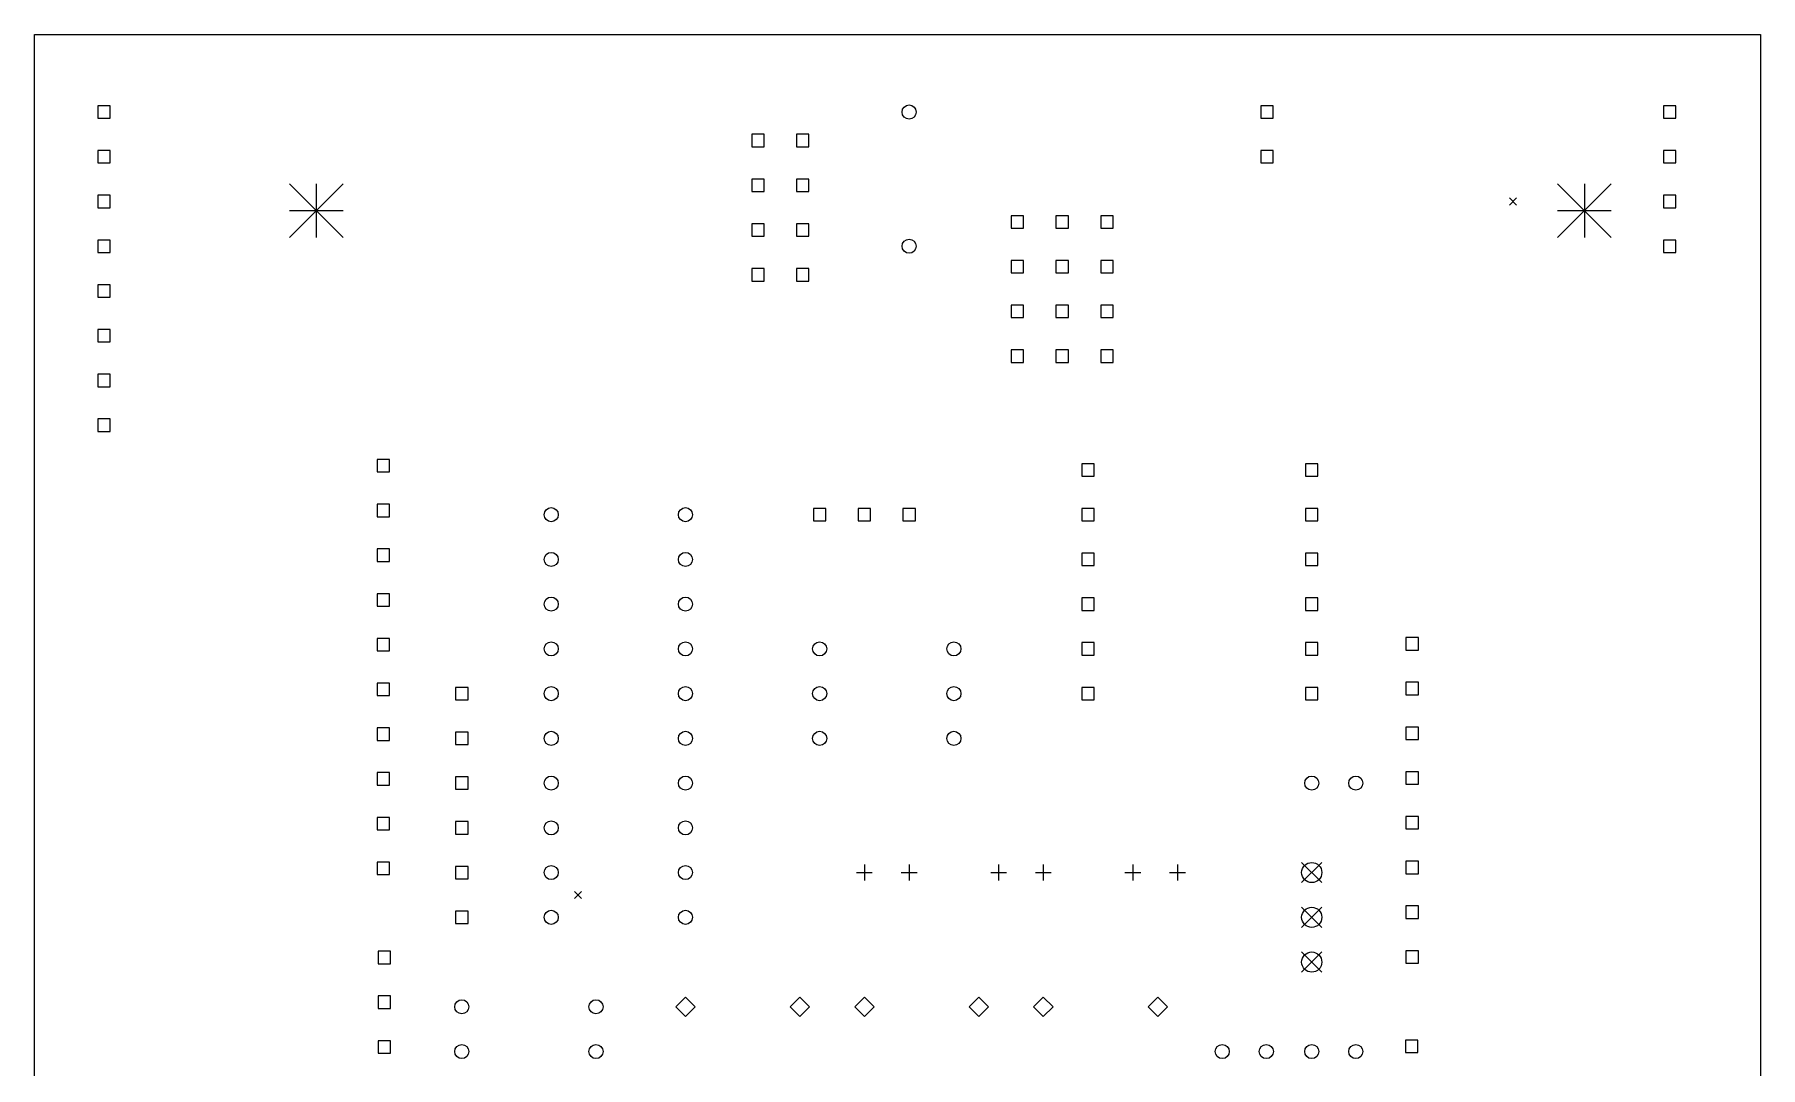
# Model space of a CAD drawing. Extents: x 21 to 122, y -139 to -21.
# Drawn here: x 24 to 122, y -79.6 to -21 of the extents above; entities that cross this region are included whole.
import ezdxf

# ---------------------------------------------------------------- set-up
doc = ezdxf.new("R2010")
doc.units = 0
doc.header["$MEASUREMENT"] = 0
doc.layers.add('BLACK', color=7, linetype='CONTINUOUS')

msp = doc.modelspace()

# ---------------------------------------------------------------- linework, layer by layer
at = {"layer": 'Black'}
for p, q in [((24, -103), (24, -21)), ((24, -21), (106, -21)), ((106, -21), (122, -21)), ((122, -21), (122, -103)), ((28.2936, -25.0464), (27.5864, -25.0464)), ((27.5864, -25.0464), (27.5864, -25.7536)), ((28.2936, -25.7536), (28.2936, -25.0464)), ((94.3336, -25.0464), (93.6264, -25.0464)), ((93.6264, -25.0464), (93.6264, -25.7536)), ((94.3336, -25.7536), (94.3336, -25.0464)), ((117.194, -25.0464), (116.486, -25.0464)), ((116.486, -25.0464), (116.486, -25.7536)), ((117.194, -25.7536), (117.194, -25.0464)), ((27.5864, -25.7536), (28.2936, -25.7536)), ((93.6264, -25.7536), (94.3336, -25.7536)), ((116.486, -25.7536), (117.194, -25.7536)), ((65.4336, -26.6664), (64.7264, -26.6664)), ((64.7264, -26.6664), (64.7264, -27.3736)), ((64.7264, -27.3736), (65.4336, -27.3736)), ((65.4336, -27.3736), (65.4336, -26.6664)), ((67.9736, -26.6664), (67.2664, -26.6664)), ((67.2664, -26.6664), (67.2664, -27.3736)), ((67.2664, -27.3736), (67.9736, -27.3736)), ((67.9736, -27.3736), (67.9736, -26.6664)), ((28.2936, -27.5864), (27.5864, -27.5864)), ((27.5864, -27.5864), (27.5864, -28.2936)), ((27.5864, -28.2936), (28.2936, -28.2936)), ((28.2936, -28.2936), (28.2936, -27.5864)), ((94.3336, -27.5864), (93.6264, -27.5864)), ((93.6264, -27.5864), (93.6264, -28.2936)), ((93.6264, -28.2936), (94.3336, -28.2936)), ((94.3336, -28.2936), (94.3336, -27.5864)), ((117.194, -27.5864), (116.486, -27.5864)), ((116.486, -27.5864), (116.486, -28.2936)), ((116.486, -28.2936), (117.194, -28.2936)), ((117.194, -28.2936), (117.194, -27.5864)), ((65.4336, -29.2064), (64.7264, -29.2064)), ((64.7264, -29.2064), (64.7264, -29.9136)), ((65.4336, -29.9136), (65.4336, -29.2064)), ((67.9736, -29.2064), (67.2664, -29.2064)), ((67.2664, -29.2064), (67.2664, -29.9136)), ((67.9736, -29.9136), (67.9736, -29.2064)), ((28.2936, -30.1264), (27.5864, -30.1264)), ((27.5864, -30.1264), (27.5864, -30.8336)), ((28.2936, -30.8336), (28.2936, -30.1264)), ((38.476, -29.476), (41.524, -32.524)), ((41.524, -29.476), (38.476, -32.524)), ((40, -29.476), (40, -32.524)), ((64.7264, -29.9136), (65.4336, -29.9136)), ((67.2664, -29.9136), (67.9736, -29.9136)), ((107.75, -30.28), (108.15, -30.68)), ((108.15, -30.28), (107.75, -30.68)), ((110.476, -29.476), (113.524, -32.524)), ((113.524, -29.476), (110.476, -32.524)), ((112, -29.476), (112, -32.524)), ((117.194, -30.1264), (116.486, -30.1264)), ((116.486, -30.1264), (116.486, -30.8336)), ((117.194, -30.8336), (117.194, -30.1264)), ((27.5864, -30.8336), (28.2936, -30.8336)), ((38.476, -31), (41.524, -31)), ((80.1636, -31.2864), (79.4564, -31.2864)), ((79.4564, -31.2864), (79.4564, -31.9936)), ((80.1636, -31.9936), (80.1636, -31.2864)), ((82.7036, -31.2864), (81.9964, -31.2864)), ((81.9964, -31.2864), (81.9964, -31.9936)), ((82.7036, -31.9936), (82.7036, -31.2864)), ((85.2436, -31.2864), (84.5364, -31.2864)), ((84.5364, -31.2864), (84.5364, -31.9936)), ((85.2436, -31.9936), (85.2436, -31.2864)), ((110.476, -31), (113.524, -31)), ((116.486, -30.8336), (117.194, -30.8336)), ((65.4336, -31.7464), (64.7264, -31.7464)), ((64.7264, -31.7464), (64.7264, -32.4536)), ((65.4336, -32.4536), (65.4336, -31.7464)), ((67.9736, -31.7464), (67.2664, -31.7464)), ((67.2664, -31.7464), (67.2664, -32.4536)), ((67.9736, -32.4536), (67.9736, -31.7464)), ((79.4564, -31.9936), (80.1636, -31.9936)), ((81.9964, -31.9936), (82.7036, -31.9936)), ((84.5364, -31.9936), (85.2436, -31.9936)), ((28.2936, -32.6664), (27.5864, -32.6664)), ((27.5864, -32.6664), (27.5864, -33.3736)), ((28.2936, -33.3736), (28.2936, -32.6664)), ((64.7264, -32.4536), (65.4336, -32.4536)), ((67.2664, -32.4536), (67.9736, -32.4536)), ((117.194, -32.6664), (116.486, -32.6664)), ((116.486, -32.6664), (116.486, -33.3736)), ((117.194, -33.3736), (117.194, -32.6664)), ((27.5864, -33.3736), (28.2936, -33.3736)), ((65.4336, -34.2864), (64.7264, -34.2864)), ((64.7264, -34.2864), (64.7264, -34.9936)), ((65.4336, -34.9936), (65.4336, -34.2864)), ((67.9736, -34.2864), (67.2664, -34.2864)), ((67.2664, -34.2864), (67.2664, -34.9936)), ((67.9736, -34.9936), (67.9736, -34.2864)), ((80.1636, -33.8264), (79.4564, -33.8264)), ((79.4564, -33.8264), (79.4564, -34.5336)), ((80.1636, -34.5336), (80.1636, -33.8264)), ((82.7036, -33.8264), (81.9964, -33.8264)), ((81.9964, -33.8264), (81.9964, -34.5336)), ((82.7036, -34.5336), (82.7036, -33.8264)), ((85.2436, -33.8264), (84.5364, -33.8264)), ((84.5364, -33.8264), (84.5364, -34.5336)), ((85.2436, -34.5336), (85.2436, -33.8264)), ((116.486, -33.3736), (117.194, -33.3736)), ((28.2936, -35.2064), (27.5864, -35.2064)), ((27.5864, -35.2064), (27.5864, -35.9136)), ((28.2936, -35.9136), (28.2936, -35.2064)), ((64.7264, -34.9936), (65.4336, -34.9936)), ((67.2664, -34.9936), (67.9736, -34.9936)), ((79.4564, -34.5336), (80.1636, -34.5336)), ((81.9964, -34.5336), (82.7036, -34.5336)), ((84.5364, -34.5336), (85.2436, -34.5336)), ((27.5864, -35.9136), (28.2936, -35.9136)), ((80.1636, -36.3664), (79.4564, -36.3664)), ((79.4564, -36.3664), (79.4564, -37.0736)), ((79.4564, -37.0736), (80.1636, -37.0736)), ((80.1636, -37.0736), (80.1636, -36.3664)), ((82.7036, -36.3664), (81.9964, -36.3664)), ((81.9964, -36.3664), (81.9964, -37.0736)), ((81.9964, -37.0736), (82.7036, -37.0736)), ((82.7036, -37.0736), (82.7036, -36.3664)), ((85.2436, -36.3664), (84.5364, -36.3664)), ((84.5364, -36.3664), (84.5364, -37.0736)), ((84.5364, -37.0736), (85.2436, -37.0736)), ((85.2436, -37.0736), (85.2436, -36.3664)), ((28.2936, -37.7464), (27.5864, -37.7464)), ((27.5864, -37.7464), (27.5864, -38.4536)), ((28.2936, -38.4536), (28.2936, -37.7464)), ((27.5864, -38.4536), (28.2936, -38.4536)), ((80.1636, -38.9064), (79.4564, -38.9064)), ((79.4564, -38.9064), (79.4564, -39.6136)), ((80.1636, -39.6136), (80.1636, -38.9064)), ((82.7036, -38.9064), (81.9964, -38.9064)), ((81.9964, -38.9064), (81.9964, -39.6136)), ((82.7036, -39.6136), (82.7036, -38.9064)), ((85.2436, -38.9064), (84.5364, -38.9064)), ((84.5364, -38.9064), (84.5364, -39.6136)), ((85.2436, -39.6136), (85.2436, -38.9064)), ((79.4564, -39.6136), (80.1636, -39.6136)), ((81.9964, -39.6136), (82.7036, -39.6136)), ((84.5364, -39.6136), (85.2436, -39.6136)), ((28.2936, -40.2864), (27.5864, -40.2864)), ((27.5864, -40.2864), (27.5864, -40.9936)), ((27.5864, -40.9936), (28.2936, -40.9936)), ((28.2936, -40.9936), (28.2936, -40.2864)), ((28.2936, -42.8264), (27.5864, -42.8264)), ((27.5864, -42.8264), (27.5864, -43.5336)), ((28.2936, -43.5336), (28.2936, -42.8264)), ((27.5864, -43.5336), (28.2936, -43.5336)), ((44.1636, -45.1264), (43.4564, -45.1264)), ((43.4564, -45.1264), (43.4564, -45.8336)), ((43.4564, -45.8336), (44.1636, -45.8336)), ((44.1636, -45.8336), (44.1636, -45.1264)), ((84.1736, -45.3664), (83.4664, -45.3664)), ((83.4664, -45.3664), (83.4664, -46.0736)), ((84.1736, -46.0736), (84.1736, -45.3664)), ((96.8736, -45.3664), (96.1664, -45.3664)), ((96.1664, -45.3664), (96.1664, -46.0736)), ((96.8736, -46.0736), (96.8736, -45.3664)), ((83.4664, -46.0736), (84.1736, -46.0736)), ((96.1664, -46.0736), (96.8736, -46.0736)), ((44.1636, -47.6664), (43.4564, -47.6664)), ((43.4564, -47.6664), (43.4564, -48.3736)), ((44.1636, -48.3736), (44.1636, -47.6664)), ((68.9336, -47.9064), (68.2264, -47.9064)), ((68.2264, -47.9064), (68.2264, -48.6136)), ((68.9336, -48.6136), (68.9336, -47.9064)), ((71.4736, -47.9064), (70.7664, -47.9064)), ((70.7664, -47.9064), (70.7664, -48.6136)), ((71.4736, -48.6136), (71.4736, -47.9064)), ((74.0136, -47.9064), (73.3064, -47.9064)), ((73.3064, -47.9064), (73.3064, -48.6136)), ((74.0136, -48.6136), (74.0136, -47.9064)), ((84.1736, -47.9064), (83.4664, -47.9064)), ((83.4664, -47.9064), (83.4664, -48.6136)), ((84.1736, -48.6136), (84.1736, -47.9064)), ((96.8736, -47.9064), (96.1664, -47.9064)), ((96.1664, -47.9064), (96.1664, -48.6136)), ((96.8736, -48.6136), (96.8736, -47.9064)), ((43.4564, -48.3736), (44.1636, -48.3736)), ((68.2264, -48.6136), (68.9336, -48.6136)), ((70.7664, -48.6136), (71.4736, -48.6136)), ((73.3064, -48.6136), (74.0136, -48.6136)), ((83.4664, -48.6136), (84.1736, -48.6136)), ((96.1664, -48.6136), (96.8736, -48.6136)), ((44.1636, -50.2064), (43.4564, -50.2064)), ((43.4564, -50.2064), (43.4564, -50.9136)), ((43.4564, -50.9136), (44.1636, -50.9136)), ((44.1636, -50.9136), (44.1636, -50.2064)), ((84.1736, -50.4464), (83.4664, -50.4464)), ((83.4664, -50.4464), (83.4664, -51.1536)), ((84.1736, -51.1536), (84.1736, -50.4464)), ((96.8736, -50.4464), (96.1664, -50.4464)), ((96.1664, -50.4464), (96.1664, -51.1536)), ((96.8736, -51.1536), (96.8736, -50.4464)), ((83.4664, -51.1536), (84.1736, -51.1536)), ((96.1664, -51.1536), (96.8736, -51.1536)), ((44.1636, -52.7464), (43.4564, -52.7464)), ((43.4564, -52.7464), (43.4564, -53.4536)), ((44.1636, -53.4536), (44.1636, -52.7464)), ((43.4564, -53.4536), (44.1636, -53.4536)), ((84.1736, -52.9864), (83.4664, -52.9864)), ((83.4664, -52.9864), (83.4664, -53.6936)), ((83.4664, -53.6936), (84.1736, -53.6936)), ((84.1736, -53.6936), (84.1736, -52.9864)), ((96.8736, -52.9864), (96.1664, -52.9864)), ((96.1664, -52.9864), (96.1664, -53.6936)), ((96.1664, -53.6936), (96.8736, -53.6936)), ((96.8736, -53.6936), (96.8736, -52.9864)), ((44.1636, -55.2864), (43.4564, -55.2864)), ((43.4564, -55.2864), (43.4564, -55.9936)), ((44.1636, -55.9936), (44.1636, -55.2864)), ((84.1736, -55.5264), (83.4664, -55.5264)), ((83.4664, -55.5264), (83.4664, -56.2336)), ((84.1736, -56.2336), (84.1736, -55.5264)), ((96.8736, -55.5264), (96.1664, -55.5264)), ((96.1664, -55.5264), (96.1664, -56.2336)), ((96.8736, -56.2336), (96.8736, -55.5264)), ((102.574, -55.2364), (101.866, -55.2364)), ((101.866, -55.2364), (101.866, -55.9436)), ((102.574, -55.9436), (102.574, -55.2364)), ((43.4564, -55.9936), (44.1636, -55.9936)), ((83.4664, -56.2336), (84.1736, -56.2336)), ((96.1664, -56.2336), (96.8736, -56.2336)), ((101.866, -55.9436), (102.574, -55.9436)), ((102.574, -57.7764), (101.866, -57.7764)), ((101.866, -57.7764), (101.866, -58.4836)), ((102.574, -58.4836), (102.574, -57.7764)), ((44.1636, -57.8264), (43.4564, -57.8264)), ((43.4564, -57.8264), (43.4564, -58.5336)), ((43.4564, -58.5336), (44.1636, -58.5336)), ((44.1636, -58.5336), (44.1636, -57.8264)), ((48.6136, -58.0664), (47.9064, -58.0664)), ((47.9064, -58.0664), (47.9064, -58.7736)), ((47.9064, -58.7736), (48.6136, -58.7736)), ((48.6136, -58.7736), (48.6136, -58.0664)), ((84.1736, -58.0664), (83.4664, -58.0664)), ((83.4664, -58.0664), (83.4664, -58.7736)), ((83.4664, -58.7736), (84.1736, -58.7736)), ((84.1736, -58.7736), (84.1736, -58.0664)), ((96.8736, -58.0664), (96.1664, -58.0664)), ((96.1664, -58.0664), (96.1664, -58.7736)), ((96.1664, -58.7736), (96.8736, -58.7736)), ((96.8736, -58.7736), (96.8736, -58.0664)), ((101.866, -58.4836), (102.574, -58.4836)), ((44.1636, -60.3664), (43.4564, -60.3664)), ((43.4564, -60.3664), (43.4564, -61.0736)), ((44.1636, -61.0736), (44.1636, -60.3664)), ((48.6136, -60.6064), (47.9064, -60.6064)), ((47.9064, -60.6064), (47.9064, -61.3136)), ((48.6136, -61.3136), (48.6136, -60.6064)), ((102.574, -60.3164), (101.866, -60.3164)), ((101.866, -60.3164), (101.866, -61.0236)), ((102.574, -61.0236), (102.574, -60.3164)), ((43.4564, -61.0736), (44.1636, -61.0736)), ((47.9064, -61.3136), (48.6136, -61.3136)), ((101.866, -61.0236), (102.574, -61.0236)), ((44.1636, -62.9064), (43.4564, -62.9064)), ((43.4564, -62.9064), (43.4564, -63.6136)), ((43.4564, -63.6136), (44.1636, -63.6136)), ((44.1636, -63.6136), (44.1636, -62.9064)), ((48.6136, -63.1464), (47.9064, -63.1464)), ((47.9064, -63.1464), (47.9064, -63.8536)), ((48.6136, -63.8536), (48.6136, -63.1464)), ((102.574, -62.8564), (101.866, -62.8564)), ((101.866, -62.8564), (101.866, -63.5636)), ((101.866, -63.5636), (102.574, -63.5636)), ((102.574, -63.5636), (102.574, -62.8564)), ((47.9064, -63.8536), (48.6136, -63.8536)), ((44.1636, -65.4464), (43.4564, -65.4464)), ((43.4564, -65.4464), (43.4564, -66.1536)), ((44.1636, -66.1536), (44.1636, -65.4464)), ((102.574, -65.3964), (101.866, -65.3964)), ((101.866, -65.3964), (101.866, -66.1036)), ((102.574, -66.1036), (102.574, -65.3964)), ((43.4564, -66.1536), (44.1636, -66.1536)), ((48.6136, -65.6864), (47.9064, -65.6864)), ((47.9064, -65.6864), (47.9064, -66.3936)), ((47.9064, -66.3936), (48.6136, -66.3936)), ((48.6136, -66.3936), (48.6136, -65.6864)), ((101.866, -66.1036), (102.574, -66.1036)), ((44.1636, -67.9864), (43.4564, -67.9864)), ((43.4564, -67.9864), (43.4564, -68.6936)), ((44.1636, -68.6936), (44.1636, -67.9864)), ((48.6136, -68.2264), (47.9064, -68.2264)), ((47.9064, -68.2264), (47.9064, -68.9336)), ((48.6136, -68.9336), (48.6136, -68.2264)), ((70.67, -68.58), (71.57, -68.58)), ((71.12, -68.13), (71.12, -69.03)), ((73.21, -68.58), (74.11, -68.58)), ((73.66, -68.13), (73.66, -69.03)), ((78.29, -68.58), (79.19, -68.58)), ((78.74, -68.13), (78.74, -69.03)), ((80.83, -68.58), (81.73, -68.58)), ((81.28, -68.13), (81.28, -69.03)), ((85.91, -68.58), (86.81, -68.58)), ((86.36, -68.13), (86.36, -69.03)), ((88.45, -68.58), (89.35, -68.58)), ((88.9, -68.13), (88.9, -69.03)), ((95.9485, -68.0085), (97.0915, -69.1515)), ((97.0915, -68.0085), (95.9485, -69.1515)), ((102.574, -67.9364), (101.866, -67.9364)), ((101.866, -67.9364), (101.866, -68.6436)), ((102.574, -68.6436), (102.574, -67.9364)), ((43.4564, -68.6936), (44.1636, -68.6936)), ((47.9064, -68.9336), (48.6136, -68.9336)), ((101.866, -68.6436), (102.574, -68.6436)), ((54.664, -69.65), (55.064, -70.05)), ((55.064, -69.65), (54.664, -70.05)), ((95.9485, -70.5485), (97.0915, -71.6915)), ((97.0915, -70.5485), (95.9485, -71.6915)), ((102.574, -70.4764), (101.866, -70.4764)), ((101.866, -70.4764), (101.866, -71.1836)), ((102.574, -71.1836), (102.574, -70.4764)), ((48.6136, -70.7664), (47.9064, -70.7664)), ((47.9064, -70.7664), (47.9064, -71.4736)), ((47.9064, -71.4736), (48.6136, -71.4736)), ((48.6136, -71.4736), (48.6136, -70.7664)), ((101.866, -71.1836), (102.574, -71.1836)), ((44.2136, -73.0464), (43.5064, -73.0464)), ((43.5064, -73.0464), (43.5064, -73.7536)), ((44.2136, -73.7536), (44.2136, -73.0464)), ((95.9485, -73.0885), (97.0915, -74.2315)), ((97.0915, -73.0885), (95.9485, -74.2315)), ((102.574, -73.0164), (101.866, -73.0164)), ((101.866, -73.0164), (101.866, -73.7236)), ((102.574, -73.7236), (102.574, -73.0164)), ((43.5064, -73.7536), (44.2136, -73.7536)), ((101.866, -73.7236), (102.574, -73.7236)), ((44.2136, -75.5864), (43.5064, -75.5864)), ((43.5064, -75.5864), (43.5064, -76.2936)), ((43.5064, -76.2936), (44.2136, -76.2936)), ((44.2136, -76.2936), (44.2136, -75.5864)), ((60.96, -75.65), (60.41, -76.2)), ((60.41, -76.2), (60.96, -76.75)), ((61.51, -76.2), (60.96, -75.65)), ((60.96, -76.75), (61.51, -76.2)), ((67.46, -75.65), (66.91, -76.2)), ((66.91, -76.2), (67.46, -76.75)), ((68.01, -76.2), (67.46, -75.65)), ((67.46, -76.75), (68.01, -76.2)), ((71.12, -75.65), (70.57, -76.2)), ((70.57, -76.2), (71.12, -76.75)), ((71.67, -76.2), (71.12, -75.65)), ((71.12, -76.75), (71.67, -76.2)), ((77.62, -75.65), (77.07, -76.2)), ((77.07, -76.2), (77.62, -76.75)), ((78.17, -76.2), (77.62, -75.65)), ((77.62, -76.75), (78.17, -76.2)), ((81.28, -75.65), (80.73, -76.2)), ((80.73, -76.2), (81.28, -76.75)), ((81.83, -76.2), (81.28, -75.65)), ((81.28, -76.75), (81.83, -76.2)), ((87.78, -75.65), (87.23, -76.2)), ((87.23, -76.2), (87.78, -76.75)), ((88.33, -76.2), (87.78, -75.65)), ((87.78, -76.75), (88.33, -76.2)), ((44.2136, -78.1264), (43.5064, -78.1264)), ((43.5064, -78.1264), (43.5064, -78.8336)), ((44.2136, -78.8336), (44.2136, -78.1264)), ((102.544, -78.0964), (101.836, -78.0964)), ((101.836, -78.0964), (101.836, -78.8036)), ((102.544, -78.8036), (102.544, -78.0964)), ((43.5064, -78.8336), (44.2136, -78.8336)), ((101.836, -78.8036), (102.544, -78.8036))]:
    msp.add_line(p, q, dxfattribs=at)
for centre, radius in [((73.66, -25.4), 0.4), ((73.66, -33.02), 0.4), ((53.34, -48.26), 0.4), ((60.96, -48.26), 0.4), ((53.34, -50.8), 0.4), ((60.96, -50.8), 0.4), ((53.34, -53.34), 0.4), ((60.96, -53.34), 0.4), ((53.34, -55.88), 0.4), ((60.96, -55.88), 0.4), ((68.58, -55.88), 0.4), ((76.2, -55.88), 0.4), ((53.34, -58.42), 0.4), ((60.96, -58.42), 0.4), ((68.58, -58.42), 0.4), ((76.2, -58.42), 0.4), ((53.34, -60.96), 0.4), ((60.96, -60.96), 0.4), ((68.58, -60.96), 0.4), ((76.2, -60.96), 0.4), ((53.34, -63.5), 0.4), ((60.96, -63.5), 0.4), ((96.52, -63.5), 0.4), ((99.02, -63.5), 0.4), ((53.34, -66.04), 0.4), ((60.96, -66.04), 0.4), ((53.34, -68.58), 0.4), ((60.96, -68.58), 0.4), ((96.52, -68.58), 0.5715), ((96.52, -71.12), 0.5715), ((53.34, -71.12), 0.4), ((60.96, -71.12), 0.4), ((96.52, -73.66), 0.5715), ((48.26, -76.2), 0.4), ((55.88, -76.2), 0.4), ((48.26, -78.74), 0.4), ((55.88, -78.74), 0.4), ((91.44, -78.74), 0.4), ((93.94, -78.74), 0.4), ((96.52, -78.74), 0.4), ((99.02, -78.74), 0.4)]:
    msp.add_circle(centre, radius, dxfattribs=at)

doc.saveas('drawing.dxf')
